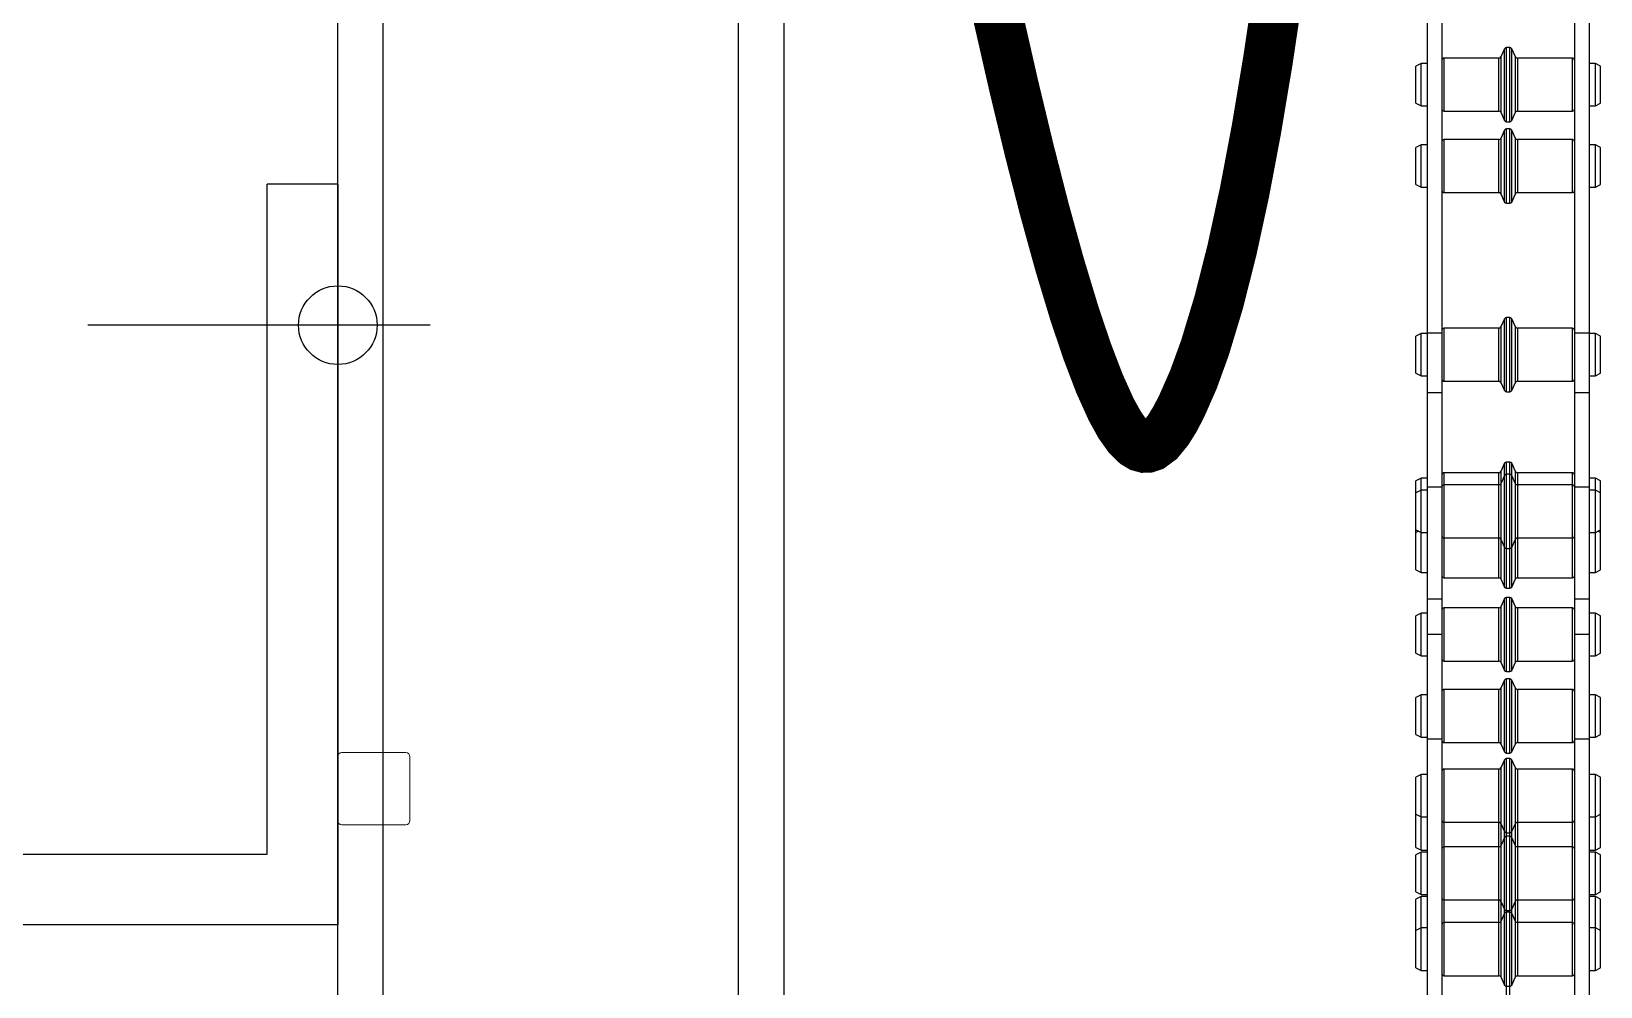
# Model space of a CAD drawing. Header units: feet. Extents: x 0.3 to 98.5, y -18.6 to 31.5.
# Drawn here: x 49.673 to 50.234, y 5.255 to 5.596 of the extents above; entities that cross this region are included whole.
import ezdxf
from ezdxf.lldxf.tags import DXFTag

# ---------------------------------------------------------------- set-up
doc = ezdxf.new("R2010")
doc.units = ezdxf.units.FT
doc.header["$MEASUREMENT"] = 0
doc.layers.add('DETL-RACK-FADE', color=8, linetype='Continuous')
doc.layers.add('PV-CABL-G2', color=104, linetype='G2')
doc.styles.add('NEI-A', font='arial.ttf')
tags = doc.linetypes.add('G2', pattern='A,0.176989,-0.056821,["G2",NEI-A,S=0.1,R=0,X=0,Y=-0.05],-0.243179,0.176989', length=0.653978).pattern_tags.tags
tags[6] = DXFTag(74, 10)

# ---------------------------------------------------------------- blocks, each defined once
blk = doc.blocks.new('CAB - 8in brkt - 8in hanger')
at = {"color": 5}
for p, q in [((0, 0.0254), (-0.0127, 0.0254)), ((-0.0127, -0.09525), (-0.0127, 0.0254)), ((0, 0.0254), (0, -0.10795)), ((0.01661, 0), (-0.04503, 0)), ((-0.254, -0.09525), (-0.0127, -0.09525)), ((0, -0.10795), (-0.254, -0.10795)), ((0, -0.10795), (-0.254, -0.10795))]:
    blk.add_line(p, q, dxfattribs=at)
blk.add_circle((0, 0), 0.00708, dxfattribs=at)

msp = doc.modelspace()

# ---------------------------------------------------------------- linework, layer by layer
for p, q in [((49.78266, 4.47483), (49.78266, 6.13812)), ((49.79891, 4.82868), (49.79891, 6.14082)), ((49.94207, 6.14082), (49.94207, 4.84072)), ((49.92582, 6.1361), (49.92582, 4.84072)), ((50.17209, 6.10792), (50.17209, 4.87494)), ((50.1773, 6.10792), (50.1773, 4.87335)), ((50.22471, 6.10792), (50.22471, 4.87258)), ((50.22993, 6.10792), (50.22993, 4.87403)), ((50.19769, 5.58685), (50.17802, 5.58685)), ((50.17802, 5.58685), (50.17802, 5.56788)), ((50.19769, 5.56788), (50.19769, 5.58685)), ((50.19973, 5.59021), (50.19836, 5.58727)), ((50.19836, 5.58727), (50.19836, 5.56746)), ((50.19973, 5.56452), (50.19973, 5.59021)), ((50.20161, 5.59064), (50.2004, 5.59064)), ((50.2004, 5.56409), (50.2004, 5.59064)), ((50.20161, 5.56409), (50.20161, 5.59064)), ((50.20365, 5.58727), (50.20228, 5.59021)), ((50.20228, 5.56452), (50.20228, 5.59021)), ((50.20365, 5.56746), (50.20365, 5.58727)), ((50.22399, 5.58685), (50.20432, 5.58685)), ((50.20432, 5.58685), (50.20432, 5.56788)), ((50.22399, 5.56788), (50.22399, 5.58685)), ((50.16985, 5.58495), (50.16797, 5.58399)), ((50.16797, 5.57074), (50.16797, 5.58399)), ((50.17209, 5.58495), (50.16985, 5.58495)), ((50.16985, 5.56978), (50.16985, 5.58495)), ((50.23217, 5.58495), (50.22993, 5.58495)), ((50.23404, 5.58399), (50.23217, 5.58495)), ((50.23217, 5.56978), (50.23217, 5.58495)), ((50.23404, 5.57074), (50.23404, 5.58399)), ((50.16797, 5.57074), (50.16985, 5.56978)), ((50.23217, 5.56978), (50.23404, 5.57074)), ((50.16985, 5.56978), (50.17209, 5.56978)), ((50.17802, 5.56788), (50.19769, 5.56788)), ((50.19836, 5.56746), (50.19973, 5.56452)), ((50.20228, 5.56452), (50.20365, 5.56746)), ((50.20432, 5.56788), (50.22399, 5.56788)), ((50.22993, 5.56978), (50.23217, 5.56978)), ((50.19973, 5.56109), (50.19836, 5.55815)), ((50.19973, 5.53539), (50.19973, 5.56109)), ((50.2004, 5.56409), (50.20161, 5.56409)), ((50.20161, 5.56151), (50.2004, 5.56151)), ((50.2004, 5.53496), (50.2004, 5.56151)), ((50.20161, 5.53496), (50.20161, 5.56151)), ((50.20365, 5.55815), (50.20228, 5.56109)), ((50.20228, 5.53539), (50.20228, 5.56109)), ((50.16985, 5.55583), (50.16797, 5.55486)), ((50.16797, 5.54162), (50.16797, 5.55486)), ((50.17209, 5.55583), (50.16985, 5.55583)), ((50.16985, 5.54065), (50.16985, 5.55583)), ((50.19769, 5.55772), (50.17802, 5.55772)), ((50.17802, 5.55772), (50.17802, 5.53876)), ((50.19769, 5.53876), (50.19769, 5.55772)), ((50.19836, 5.55815), (50.19836, 5.53833)), ((50.20365, 5.53833), (50.20365, 5.55815)), ((50.22399, 5.55772), (50.20432, 5.55772)), ((50.20432, 5.55772), (50.20432, 5.53876)), ((50.22399, 5.53876), (50.22399, 5.55772)), ((50.23217, 5.55583), (50.22993, 5.55583)), ((50.23404, 5.55486), (50.23217, 5.55583)), ((50.23217, 5.54065), (50.23217, 5.55583)), ((50.23404, 5.54162), (50.23404, 5.55486)), ((50.16797, 5.54162), (50.16985, 5.54065)), ((50.16985, 5.54065), (50.17209, 5.54065)), ((50.17802, 5.53876), (50.19769, 5.53876)), ((50.19836, 5.53833), (50.19973, 5.53539)), ((50.20228, 5.53539), (50.20365, 5.53833)), ((50.20432, 5.53876), (50.22399, 5.53876)), ((50.22993, 5.54065), (50.23217, 5.54065)), ((50.23217, 5.54065), (50.23404, 5.54162)), ((50.2004, 5.53496), (50.20161, 5.53496)), ((50.19973, 5.49365), (50.19836, 5.49071)), ((50.19973, 5.46795), (50.19973, 5.49365)), ((50.20161, 5.49407), (50.2004, 5.49407)), ((50.2004, 5.46752), (50.2004, 5.49407)), ((50.20161, 5.46752), (50.20161, 5.49407)), ((50.20365, 5.49071), (50.20228, 5.49365)), ((50.20228, 5.46795), (50.20228, 5.49365)), ((50.16985, 5.48838), (50.16797, 5.48742)), ((50.16797, 5.47418), (50.16797, 5.48742)), ((50.17209, 5.48838), (50.16985, 5.48838)), ((50.16985, 5.47321), (50.16985, 5.48838)), ((50.17209, 5.48864), (50.1773, 5.48864)), ((50.19769, 5.49028), (50.17802, 5.49028)), ((50.17802, 5.49028), (50.17802, 5.47132)), ((50.19769, 5.47132), (50.19769, 5.49028)), ((50.19836, 5.49071), (50.19836, 5.47089)), ((50.20365, 5.47089), (50.20365, 5.49071)), ((50.22399, 5.49028), (50.20432, 5.49028)), ((50.20432, 5.49028), (50.20432, 5.47132)), ((50.22399, 5.47132), (50.22399, 5.49028)), ((50.22471, 5.48864), (50.22993, 5.48864)), ((50.23217, 5.48838), (50.22993, 5.48838)), ((50.23404, 5.48742), (50.23217, 5.48838)), ((50.23217, 5.47321), (50.23217, 5.48838)), ((50.23404, 5.47418), (50.23404, 5.48742)), ((50.16797, 5.47418), (50.16985, 5.47321)), ((50.16985, 5.47321), (50.17209, 5.47321)), ((50.17802, 5.47132), (50.19769, 5.47132)), ((50.19836, 5.47089), (50.19973, 5.46795)), ((50.20228, 5.46795), (50.20365, 5.47089)), ((50.20432, 5.47132), (50.22399, 5.47132)), ((50.22993, 5.47321), (50.23217, 5.47321)), ((50.23217, 5.47321), (50.23404, 5.47418)), ((50.1773, 5.46716), (50.17209, 5.46716)), ((50.2004, 5.46752), (50.20161, 5.46752)), ((50.22993, 5.46716), (50.22471, 5.46716)), ((50.19973, 5.44196), (50.19836, 5.43902)), ((50.19973, 5.3977), (50.19973, 5.44196)), ((50.20161, 5.44238), (50.2004, 5.44238)), ((50.2004, 5.39728), (50.2004, 5.44238)), ((50.20161, 5.39728), (50.20161, 5.44238)), ((50.20365, 5.43902), (50.20228, 5.44196)), ((50.20228, 5.3977), (50.20228, 5.44196)), ((50.16985, 5.43669), (50.16797, 5.43573)), ((50.16797, 5.40393), (50.16797, 5.43573)), ((50.17209, 5.43669), (50.16985, 5.43669)), ((50.16985, 5.40297), (50.16985, 5.43669)), ((50.19769, 5.43859), (50.17802, 5.43859)), ((50.17802, 5.43859), (50.17802, 5.40107)), ((50.19769, 5.40107), (50.19769, 5.43859)), ((50.19836, 5.43902), (50.19836, 5.40064)), ((50.19973, 5.43762), (50.19836, 5.43468)), ((50.20161, 5.43804), (50.2004, 5.43804)), ((50.20365, 5.43468), (50.20228, 5.43762)), ((50.20365, 5.40064), (50.20365, 5.43902)), ((50.22399, 5.43859), (50.20432, 5.43859)), ((50.20432, 5.43859), (50.20432, 5.40107)), ((50.22399, 5.40107), (50.22399, 5.43859)), ((50.23217, 5.43669), (50.22993, 5.43669)), ((50.23404, 5.43573), (50.23217, 5.43669)), ((50.23217, 5.40297), (50.23217, 5.43669)), ((50.23404, 5.40393), (50.23404, 5.43573)), ((50.16985, 5.43235), (50.16797, 5.43139)), ((50.17209, 5.43235), (50.16985, 5.43235)), ((50.17209, 5.43358), (50.1773, 5.43358)), ((50.19769, 5.43425), (50.17802, 5.43425)), ((50.22399, 5.43425), (50.20432, 5.43425)), ((50.22471, 5.43358), (50.22993, 5.43358)), ((50.23217, 5.43235), (50.22993, 5.43235)), ((50.23404, 5.43139), (50.23217, 5.43235)), ((50.16797, 5.41815), (50.16985, 5.41718)), ((50.16892, 5.41766), (50.16797, 5.41717)), ((50.16985, 5.41718), (50.17209, 5.41718)), ((50.17802, 5.41529), (50.19769, 5.41529)), ((50.19836, 5.41486), (50.19973, 5.41192)), ((50.20228, 5.41192), (50.20365, 5.41486)), ((50.20432, 5.41529), (50.22399, 5.41529)), ((50.22993, 5.41718), (50.23217, 5.41718)), ((50.23217, 5.41718), (50.23404, 5.41815)), ((50.23404, 5.41717), (50.2331, 5.41766)), ((50.2004, 5.41149), (50.20161, 5.41149)), ((50.16797, 5.40393), (50.16985, 5.40297)), ((50.16985, 5.40297), (50.17209, 5.40297)), ((50.22993, 5.40297), (50.23217, 5.40297)), ((50.23217, 5.40297), (50.23404, 5.40393)), ((50.17802, 5.40107), (50.19769, 5.40107)), ((50.19836, 5.40064), (50.19973, 5.3977)), ((50.2004, 5.39728), (50.20161, 5.39728)), ((50.20228, 5.3977), (50.20365, 5.40064)), ((50.20432, 5.40107), (50.22399, 5.40107)), ((50.17209, 5.39347), (50.1773, 5.39347)), ((50.19973, 5.39361), (50.19836, 5.39067)), ((50.19836, 5.39067), (50.19836, 5.37085)), ((50.19973, 5.36791), (50.19973, 5.39361)), ((50.20161, 5.39404), (50.2004, 5.39404)), ((50.2004, 5.36749), (50.2004, 5.39404)), ((50.20161, 5.36749), (50.20161, 5.39404)), ((50.20365, 5.39067), (50.20228, 5.39361)), ((50.20228, 5.36791), (50.20228, 5.39361)), ((50.20365, 5.37085), (50.20365, 5.39067)), ((50.22471, 5.39347), (50.22993, 5.39347)), ((50.16985, 5.38835), (50.16797, 5.38738)), ((50.16797, 5.37414), (50.16797, 5.38738)), ((50.17209, 5.38835), (50.16985, 5.38835)), ((50.16985, 5.37318), (50.16985, 5.38835)), ((50.19769, 5.39024), (50.17802, 5.39024)), ((50.17802, 5.39024), (50.17802, 5.37128)), ((50.19769, 5.37128), (50.19769, 5.39024)), ((50.22399, 5.39024), (50.20432, 5.39024)), ((50.20432, 5.39024), (50.20432, 5.37128)), ((50.22399, 5.37128), (50.22399, 5.39024)), ((50.23217, 5.38835), (50.22993, 5.38835)), ((50.23404, 5.38738), (50.23217, 5.38835)), ((50.23217, 5.37318), (50.23217, 5.38835)), ((50.23404, 5.37414), (50.23404, 5.38738)), ((50.17209, 5.38092), (50.1773, 5.38092)), ((50.22471, 5.38092), (50.22993, 5.38092)), ((50.16797, 5.37414), (50.16985, 5.37318)), ((50.23217, 5.37318), (50.23404, 5.37414)), ((50.16985, 5.37318), (50.17209, 5.37318)), ((50.17802, 5.37128), (50.19769, 5.37128)), ((50.19836, 5.37085), (50.19973, 5.36791)), ((50.20228, 5.36791), (50.20365, 5.37085)), ((50.20432, 5.37128), (50.22399, 5.37128)), ((50.22993, 5.37318), (50.23217, 5.37318)), ((50.19973, 5.36447), (50.19836, 5.36152)), ((50.19973, 5.33877), (50.19973, 5.36447)), ((50.2004, 5.36749), (50.20161, 5.36749)), ((50.20161, 5.36489), (50.2004, 5.36489)), ((50.2004, 5.33834), (50.2004, 5.36489)), ((50.20161, 5.33834), (50.20161, 5.36489)), ((50.20365, 5.36152), (50.20228, 5.36447)), ((50.20228, 5.33877), (50.20228, 5.36447)), ((50.16985, 5.3592), (50.16797, 5.35824)), ((50.16797, 5.34499), (50.16797, 5.35824)), ((50.17209, 5.3592), (50.16985, 5.3592)), ((50.16985, 5.34403), (50.16985, 5.3592)), ((50.19769, 5.3611), (50.17802, 5.3611)), ((50.17802, 5.3611), (50.17802, 5.34213)), ((50.19769, 5.34213), (50.19769, 5.3611)), ((50.19836, 5.36152), (50.19836, 5.34171)), ((50.20365, 5.34171), (50.20365, 5.36152)), ((50.22399, 5.3611), (50.20432, 5.3611)), ((50.20432, 5.3611), (50.20432, 5.34213)), ((50.22399, 5.34213), (50.22399, 5.3611)), ((50.23217, 5.3592), (50.22993, 5.3592)), ((50.23404, 5.35824), (50.23217, 5.3592)), ((50.23217, 5.34403), (50.23217, 5.3592)), ((50.23404, 5.34499), (50.23404, 5.35824)), ((50.16797, 5.34499), (50.16985, 5.34403)), ((50.16985, 5.34403), (50.17209, 5.34403)), ((50.17209, 5.34346), (50.1773, 5.34346)), ((50.17802, 5.34213), (50.19769, 5.34213)), ((50.19836, 5.34171), (50.19973, 5.33877)), ((50.20228, 5.33877), (50.20365, 5.34171)), ((50.20432, 5.34213), (50.22399, 5.34213)), ((50.22471, 5.34346), (50.22993, 5.34346)), ((50.22993, 5.34403), (50.23217, 5.34403)), ((50.23217, 5.34403), (50.23404, 5.34499)), ((50.19973, 5.33599), (50.19836, 5.33304)), ((50.19973, 5.2554), (50.19973, 5.33599)), ((50.2004, 5.33834), (50.20161, 5.33834)), ((50.20161, 5.33641), (50.2004, 5.33641)), ((50.2004, 5.13079), (50.2004, 5.33641)), ((50.20161, 4.86993), (50.20161, 5.33641)), ((50.20365, 5.33304), (50.20228, 5.33599)), ((50.20228, 5.2554), (50.20228, 5.33599)), ((50.16985, 5.33072), (50.16797, 5.32976)), ((50.16797, 5.30461), (50.16797, 5.32976)), ((50.17209, 5.33072), (50.16985, 5.33072)), ((50.16985, 5.30364), (50.16985, 5.33072)), ((50.19769, 5.33262), (50.17802, 5.33262)), ((50.17802, 5.33262), (50.17802, 5.25877)), ((50.19769, 5.25877), (50.19769, 5.33262)), ((50.19836, 5.33304), (50.19836, 5.25835)), ((50.20365, 5.25835), (50.20365, 5.33304)), ((50.22399, 5.33262), (50.20432, 5.33262)), ((50.20432, 5.33262), (50.20432, 5.25877)), ((50.22399, 5.25877), (50.22399, 5.33262)), ((50.23217, 5.33072), (50.22993, 5.33072)), ((50.23404, 5.32976), (50.23217, 5.33072)), ((50.23217, 5.30364), (50.23217, 5.33072)), ((50.23404, 5.30461), (50.23404, 5.32976)), ((50.16797, 5.31651), (50.16985, 5.31555)), ((50.16985, 5.31555), (50.17209, 5.31555)), ((50.17802, 5.31365), (50.19769, 5.31365)), ((50.19836, 5.31323), (50.19973, 5.31029)), ((50.20228, 5.31029), (50.20365, 5.31323)), ((50.20432, 5.31365), (50.22399, 5.31365)), ((50.22993, 5.31555), (50.23217, 5.31555)), ((50.23217, 5.31555), (50.23404, 5.31651)), ((50.19973, 5.30819), (50.19836, 5.30525)), ((50.2004, 5.30986), (50.20161, 5.30986)), ((50.20161, 5.30862), (50.2004, 5.30862)), ((50.20365, 5.30525), (50.20228, 5.30819)), ((50.16797, 5.30461), (50.16985, 5.30364)), ((50.16985, 5.30293), (50.16797, 5.30196)), ((50.16797, 5.28872), (50.16797, 5.30196)), ((50.16985, 5.30364), (50.17209, 5.30364)), ((50.17209, 5.30293), (50.16985, 5.30293)), ((50.16985, 5.28776), (50.16985, 5.30293)), ((50.19769, 5.30482), (50.17802, 5.30482)), ((50.22399, 5.30482), (50.20432, 5.30482)), ((50.22993, 5.30364), (50.23217, 5.30364)), ((50.23217, 5.30293), (50.22993, 5.30293)), ((50.23217, 5.30364), (50.23404, 5.30461)), ((50.23404, 5.30196), (50.23217, 5.30293)), ((50.23217, 5.28776), (50.23217, 5.30293)), ((50.23404, 5.28872), (50.23404, 5.30196)), ((50.16797, 5.28872), (50.16985, 5.28776)), ((50.16985, 5.2871), (50.16797, 5.28613)), ((50.16797, 5.26163), (50.16797, 5.28613)), ((50.16985, 5.28776), (50.17209, 5.28776)), ((50.17209, 5.2871), (50.16985, 5.2871)), ((50.16985, 5.26067), (50.16985, 5.2871)), ((50.17802, 5.28586), (50.19769, 5.28586)), ((50.19836, 5.28543), (50.19973, 5.28249)), ((50.20228, 5.28249), (50.20365, 5.28543)), ((50.20432, 5.28586), (50.22399, 5.28586)), ((50.22993, 5.28776), (50.23217, 5.28776)), ((50.23217, 5.2871), (50.22993, 5.2871)), ((50.23217, 5.28776), (50.23404, 5.28872)), ((50.23404, 5.28613), (50.23217, 5.2871)), ((50.23217, 5.26067), (50.23217, 5.2871)), ((50.23404, 5.26163), (50.23404, 5.28613)), ((50.19973, 5.2811), (50.19836, 5.27816)), ((50.2004, 5.28207), (50.20161, 5.28207)), ((50.20161, 5.28153), (50.2004, 5.28153)), ((50.20365, 5.27816), (50.20228, 5.2811)), ((50.16985, 5.27584), (50.16797, 5.27488)), ((50.17209, 5.27584), (50.16985, 5.27584)), ((50.19769, 5.27774), (50.17802, 5.27774)), ((50.22399, 5.27774), (50.20432, 5.27774)), ((50.23217, 5.27584), (50.22993, 5.27584)), ((50.23404, 5.27488), (50.23217, 5.27584)), ((50.16797, 5.26163), (50.16985, 5.26067)), ((50.23217, 5.26067), (50.23404, 5.26163)), ((50.16985, 5.26067), (50.17209, 5.26067)), ((50.17802, 5.25877), (50.19769, 5.25877)), ((50.19836, 5.25835), (50.19973, 5.2554)), ((50.20228, 5.2554), (50.20365, 5.25835)), ((50.20432, 5.25877), (50.22399, 5.25877)), ((50.22993, 5.26067), (50.23217, 5.26067)), ((50.2004, 5.25498), (50.20161, 5.25498))]:
    msp.add_line(p, q)
for centre, radius, start, end in [((50.17802, 5.58613), 0.000723, 90, 180), ((50.19769, 5.58758), 0.000737, 270, 335), ((50.2004, 5.5899), 0.000737, 90, 155), ((50.20161, 5.5899), 0.000737, 25, 90), ((50.20432, 5.58758), 0.000737, 205, 270), ((50.22399, 5.58613), 0.000723, 0, 90), ((50.17802, 5.56861), 0.000723, 180, 270), ((50.19769, 5.56715), 0.000737, 25, 90), ((50.2004, 5.56483), 0.000737, 205, 270), ((50.20161, 5.56483), 0.000737, 270, 335), ((50.20432, 5.56715), 0.000737, 90, 155), ((50.22399, 5.56861), 0.000723, 270, 0), ((50.2004, 5.56078), 0.000737, 90, 155), ((50.20161, 5.56078), 0.000737, 25, 90), ((50.17802, 5.557), 0.000723, 90, 180), ((50.19769, 5.55846), 0.000737, 270, 335), ((50.20432, 5.55846), 0.000737, 205, 270), ((50.22399, 5.557), 0.000723, 0, 90), ((50.17802, 5.53948), 0.000723, 180, 270), ((50.19769, 5.53802), 0.000737, 25, 90), ((50.20432, 5.53802), 0.000737, 90, 155), ((50.22399, 5.53948), 0.000723, 270, 0), ((50.2004, 5.5357), 0.000737, 205, 270), ((50.20161, 5.5357), 0.000737, 270, 335), ((50.2004, 5.49334), 0.000737, 90, 155), ((50.20161, 5.49334), 0.000737, 25, 90), ((50.17802, 5.48956), 0.000723, 90, 180), ((50.19769, 5.49102), 0.000737, 270, 335), ((50.20432, 5.49102), 0.000737, 205, 270), ((50.22399, 5.48956), 0.000723, 0, 90), ((50.17802, 5.47204), 0.000723, 180, 270), ((50.19769, 5.47058), 0.000737, 25, 90), ((50.20432, 5.47058), 0.000737, 90, 155), ((50.22399, 5.47204), 0.000723, 270, 0), ((50.2004, 5.46826), 0.000737, 205, 270), ((50.20161, 5.46826), 0.000737, 270, 335), ((50.2004, 5.44165), 0.000737, 90, 155), ((50.20161, 5.44165), 0.000737, 25, 90), ((50.17802, 5.43787), 0.000723, 90, 180), ((50.19769, 5.43933), 0.000737, 270, 335), ((50.2004, 5.43731), 0.000737, 90, 155), ((50.20161, 5.43731), 0.000737, 25, 90), ((50.20432, 5.43933), 0.000737, 205, 270), ((50.22399, 5.43787), 0.000723, 0, 90), ((50.17802, 5.43353), 0.000723, 90, 180), ((50.19769, 5.43499), 0.000737, 270, 335), ((50.20432, 5.43499), 0.000737, 205, 270), ((50.22399, 5.43353), 0.000723, 0, 90), ((50.17802, 5.41601), 0.000723, 180, 270), ((50.19769, 5.41455), 0.000737, 25, 90), ((50.20432, 5.41455), 0.000737, 90, 155), ((50.22399, 5.41601), 0.000723, 270, 0), ((50.2004, 5.41223), 0.000737, 205, 270), ((50.20161, 5.41223), 0.000737, 270, 335), ((50.17802, 5.40179), 0.000723, 180, 270), ((50.22399, 5.40179), 0.000723, 270, 0), ((50.19769, 5.40033), 0.000737, 25, 90), ((50.2004, 5.39801), 0.000737, 205, 270), ((50.20161, 5.39801), 0.000737, 270, 335), ((50.20432, 5.40033), 0.000737, 90, 155), ((50.19769, 5.39098), 0.000737, 270, 335), ((50.2004, 5.3933), 0.000737, 90, 155), ((50.20161, 5.3933), 0.000737, 25, 90), ((50.20432, 5.39098), 0.000737, 205, 270), ((50.17802, 5.38952), 0.000723, 90, 180), ((50.22399, 5.38952), 0.000723, 0, 90), ((50.17802, 5.372), 0.000723, 180, 270), ((50.19769, 5.37054), 0.000737, 25, 90), ((50.20432, 5.37054), 0.000737, 90, 155), ((50.22399, 5.372), 0.000723, 270, 0), ((50.2004, 5.36822), 0.000737, 205, 270), ((50.2004, 5.36415), 0.000737, 90, 155), ((50.20161, 5.36822), 0.000737, 270, 335), ((50.20161, 5.36415), 0.000737, 25, 90), ((50.17802, 5.36038), 0.000723, 90, 180), ((50.19769, 5.36184), 0.000737, 270, 335), ((50.20432, 5.36184), 0.000737, 205, 270), ((50.22399, 5.36038), 0.000723, 0, 90), ((50.17802, 5.34286), 0.000723, 180, 270), ((50.19769, 5.3414), 0.000737, 25, 90), ((50.20432, 5.3414), 0.000737, 90, 155), ((50.22399, 5.34286), 0.000723, 270, 0), ((50.2004, 5.33908), 0.000737, 205, 270), ((50.2004, 5.33567), 0.000737, 90, 155), ((50.20161, 5.33908), 0.000737, 270, 335), ((50.20161, 5.33567), 0.000737, 25, 90), ((50.17802, 5.3319), 0.000723, 90, 180), ((50.19769, 5.33336), 0.000737, 270, 335), ((50.20432, 5.33336), 0.000737, 205, 270), ((50.22399, 5.3319), 0.000723, 0, 90), ((50.17802, 5.31438), 0.000723, 180, 270), ((50.19769, 5.31292), 0.000737, 25, 90), ((50.20432, 5.31292), 0.000737, 90, 155), ((50.22399, 5.31438), 0.000723, 270, 0), ((50.2004, 5.3106), 0.000737, 205, 270), ((50.2004, 5.30788), 0.000737, 90, 155), ((50.20161, 5.3106), 0.000737, 270, 335), ((50.20161, 5.30788), 0.000737, 25, 90), ((50.17802, 5.3041), 0.000723, 90, 180), ((50.19769, 5.30556), 0.000737, 270, 335), ((50.20432, 5.30556), 0.000737, 205, 270), ((50.22399, 5.3041), 0.000723, 0, 90), ((50.17802, 5.28658), 0.000723, 180, 270), ((50.19769, 5.28512), 0.000737, 25, 90), ((50.20432, 5.28512), 0.000737, 90, 155), ((50.22399, 5.28658), 0.000723, 270, 0), ((50.2004, 5.2828), 0.000737, 205, 270), ((50.2004, 5.28079), 0.000737, 90, 155), ((50.20161, 5.2828), 0.000737, 270, 335), ((50.20161, 5.28079), 0.000737, 25, 90), ((50.17802, 5.27701), 0.000723, 90, 180), ((50.19769, 5.27847), 0.000737, 270, 335), ((50.20432, 5.27847), 0.000737, 205, 270), ((50.22399, 5.27701), 0.000723, 0, 90), ((50.17802, 5.25949), 0.000723, 180, 270), ((50.19769, 5.25803), 0.000737, 25, 90), ((50.20432, 5.25803), 0.000737, 90, 155), ((50.22399, 5.25949), 0.000723, 270, 0), ((50.2004, 5.25572), 0.000737, 205, 270), ((50.20161, 5.25572), 0.000737, 270, 335)]:
    msp.add_arc(centre, radius, start, end)
at = {"color": 7, "linetype": 'Continuous', "lineweight": 15}
for centre, start, end in [((49.7841, 5.33707), 90, 180), ((49.80697, 5.33707), 0, 90), ((49.7841, 5.3142), 180, 270), ((49.80697, 5.3142), 270, 0)]:
    msp.add_arc(centre, 0.00145, start, end, dxfattribs=at)
at = {"layer": 'DETL-RACK-FADE', "linetype": 'Continuous', "lineweight": 15}
for p, q in [((49.78266, 5.3142), (49.78266, 5.33707)), ((49.7841, 5.33851), (49.80697, 5.33851)), ((49.80841, 5.33707), (49.80841, 5.3142)), ((49.80697, 5.31276), (49.7841, 5.31276))]:
    msp.add_line(p, q, dxfattribs=at)
at = {"layer": 'PV-CABL-G2', "const_width": 0.01785}
msp.add_lwpolyline([(50.01306, 5.6274), (50.01863, 5.60168), (50.02421, 5.57716), (50.02977, 5.55405), (50.03526, 5.53259), (50.04067, 5.51301), (50.04596, 5.49553), (50.05049, 5.48208), (50.05486, 5.47062), (50.05905, 5.46131), (50.06218, 5.45564), (50.06511, 5.45152), (50.06777, 5.44893), (50.06947, 5.44791), (50.07095, 5.44751), (50.07227, 5.44756), (50.0736, 5.44801), (50.07641, 5.45008), (50.07945, 5.4538), (50.08188, 5.45773), (50.08429, 5.46235), (50.08852, 5.47198), (50.0926, 5.48321), (50.09756, 5.49961), (50.10228, 5.51826), (50.10678, 5.53902), (50.11107, 5.56171), (50.11515, 5.58617), (50.11904, 5.61224)], dxfattribs=at)

# ---------------------------------------------------------------- block references
at = {"color": 1, "xscale": 1.985704358345041, "yscale": 1.985704358345041, "zscale": 1.985704358345041}
msp.add_blockref('CAB - 8in brkt - 8in hanger', (49.78266, 5.49136), dxfattribs=at)

doc.saveas('drawing.dxf')
